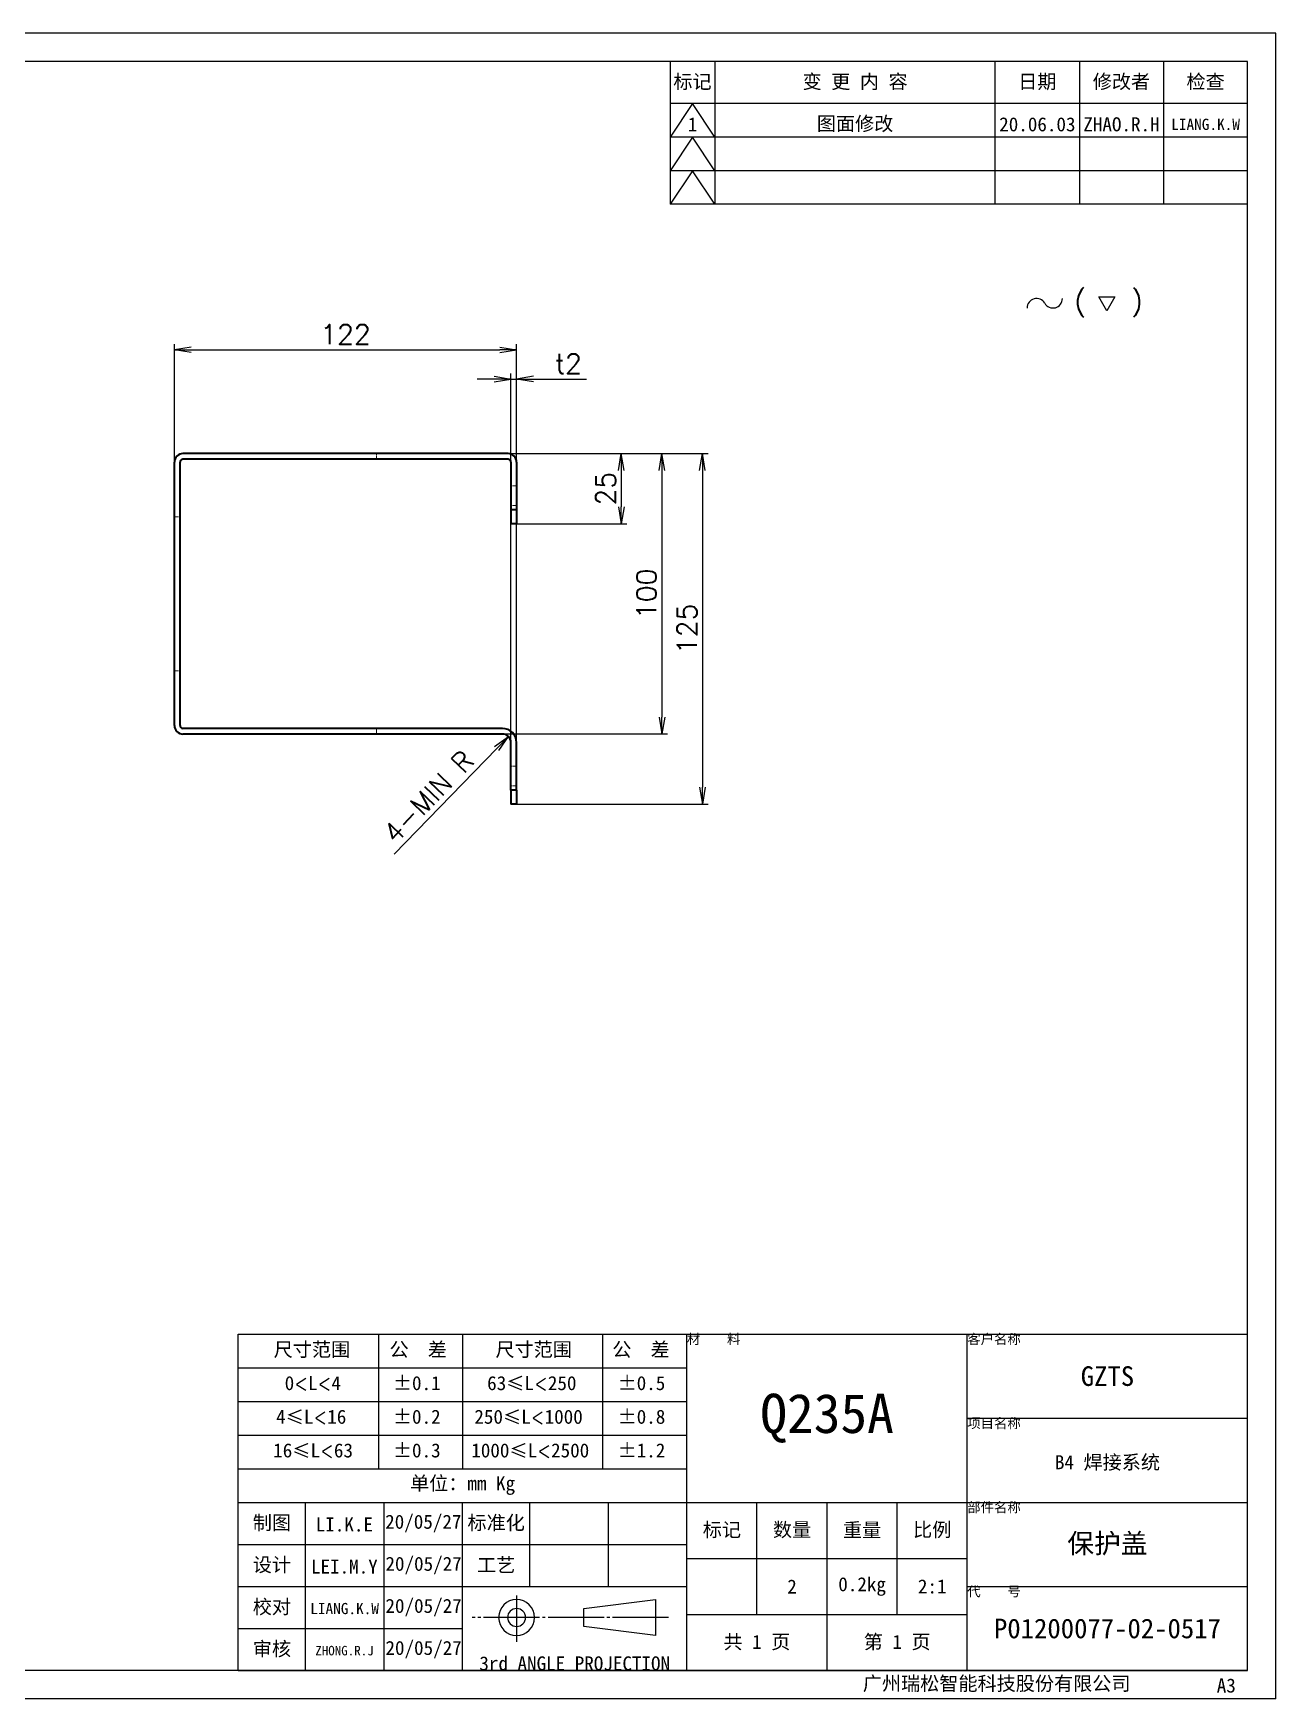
# Model space of a CAD drawing. Extents: x 0 to 18500, y -51 to 3802.
# Drawn here: x 18057 to 18500, y -5 to 589 of the extents above; entities that cross this region are included whole.
import ezdxf

# ---------------------------------------------------------------- set-up
doc = ezdxf.new("R2010")
doc.units = 0
doc.header["$MEASUREMENT"] = 0
for name, pattern in [('CENTER-HOKUTO', [23, 20, -1, 1, -1]), ('DASHED', [15, 12, -3]), ('HIDDEN-HOKUTO', [3.8, 2.5, -1.3])]:
    doc.linetypes.add(name, pattern=pattern)
doc.layers.get('0').update_dxf_attribs({"linetype": 'CONTINUOUS'})
doc.layers.get('DEFPOINTS').update_dxf_attribs({"linetype": 'CONTINUOUS'})
for name, color, linetype in [('AM_HID', 1, 'HIDDEN-HOKUTO'), ('AM_VIS', 7, 'CONTINUOUS'), ('TITLE_FRAME', 7, 'CONTINUOUS'), ('WORD_DIM', 253, 'CONTINUOUS')]:
    doc.layers.add(name, color=color, linetype=linetype)
doc.layers.add('SOLID LINE', color=7, linetype='CONTINUOUS', lineweight=30)
doc.styles.get("Standard").update_dxf_attribs({"font": 'romans.shx', "bigfont": 'bigfont.shx'})
doc.dimstyles.new('STANDARD1-2', dxfattribs={"dimscale": 2, "dimtxt": 3.5, "dimasz": 3, "dimexe": 1, "dimexo": 0, "dimgap": 1, "dimtad": 3, "dimdsep": 46, "dimtxsty": 'Standard', "dimblk1": 'OPEN', "dimblk2": 'OPEN', "dimsah": 1, "dimcen": 0, "dimclrd": 256, "dimclre": 256, "dimclrt": 3, "dimadec": 0, "dimazin": 0, "dimtfac": 1, "dimtmove": 0, "dimatfit": 3, "dimldrblk": 'OPEN', "dimfxl": 0, "dimtolj": 1, "dimtzin": 0, "dimarcsym": 0})

# ---------------------------------------------------------------- blocks, each defined once
blk = doc.blocks.new('shiage0')
at = {"layer": 'WORD_DIM', "color": 3, "linetype": 'Continuous'}
for centre, start, end in [((1.69, 0), 30, 180), ((4.61, 1.69), 210, 0)]:
    blk.add_arc(centre, 1.69, start, end, dxfattribs=at)
blk = doc.blocks.new('12')
at = {"layer": 'TITLE_FRAME', "color": 3, "linetype": 'Continuous'}
blk.add_lwpolyline([(20.46, 3.03), (19.01, 5.53), (21.9, 5.53)], close=True, dxfattribs=at)
blk.add_blockref('shiage0', (6.23, 3.56), dxfattribs=at)
blk.add_text('(   )', height=3.5, dxfattribs=at).set_placement((14.64, 3.08))
blk = doc.blocks.new('_OPEN')
at = {"color": 0}
for p, q in [((-1, 0.167), (0, 0)), ((-1, -0.167), (0, 0)), ((0, 0), (-1, 0))]:
    blk.add_line(p, q, dxfattribs=at)
blk = doc.blocks.new('*D1505')
at = {"layer": 'DEFPOINTS', "color": 0, "linetype": 'Continuous'}
for p in [(18110.48, 438.95), (18229.48, 313.95), (18295.77, 313.95)]:
    blk.add_point(p, dxfattribs=at)
at = {"layer": 'WORD_DIM', "linetype": 'Continuous', "lineweight": -2}
for p, q in [((18110.48, 438.95), (18297.77, 438.95)), ((18295.77, 432.95), (18295.77, 319.95)), ((18229.48, 313.95), (18297.77, 313.95))]:
    blk.add_line(p, q, dxfattribs=at)
at = {"layer": 'WORD_DIM', "linetype": 'Continuous', "lineweight": -2, "xscale": 6, "yscale": 6, "zscale": 6}
for p, rotation in [((18295.77, 438.95), 90), ((18295.77, 313.95), 270)]:
    blk.add_blockref('_OPEN', p, dxfattribs=dict(at, rotation=rotation))
at = {"layer": 'WORD_DIM', "color": 3, "linetype": 'Continuous', "insert": (18290.27, 376.45), "char_height": 7, "attachment_point": 5, "rotation": 90}
blk.add_mtext('\\A1;125', dxfattribs=at)
blk = doc.blocks.new('*D1506')
at = {"layer": 'DEFPOINTS', "color": 0, "linetype": 'Continuous'}
for p in [(18226.48, 438.95), (18229.48, 413.95), (18266.81, 413.95)]:
    blk.add_point(p, dxfattribs=at)
at = {"layer": 'WORD_DIM', "linetype": 'Continuous', "lineweight": -2}
for p, q in [((18226.48, 438.95), (18268.81, 438.95)), ((18266.81, 432.95), (18266.81, 419.95)), ((18229.48, 413.95), (18268.81, 413.95))]:
    blk.add_line(p, q, dxfattribs=at)
at = {"layer": 'WORD_DIM', "linetype": 'Continuous', "lineweight": -2, "xscale": 6, "yscale": 6, "zscale": 6}
for p, rotation in [((18266.81, 438.95), 90), ((18266.81, 413.95), 270)]:
    blk.add_blockref('_OPEN', p, dxfattribs=dict(at, rotation=rotation))
at = {"layer": 'WORD_DIM', "color": 3, "linetype": 'Continuous', "insert": (18261.31, 426.45), "char_height": 7, "attachment_point": 5, "rotation": 90}
blk.add_mtext('\\A1;25', dxfattribs=at)
blk = doc.blocks.new('*D1507')
at = {"layer": 'DEFPOINTS', "color": 0, "linetype": 'Continuous'}
for p in [(18226.48, 438.95), (18221.79, 338.95), (18281.33, 338.95)]:
    blk.add_point(p, dxfattribs=at)
at = {"layer": 'WORD_DIM', "linetype": 'Continuous', "lineweight": -2}
for p, q in [((18226.48, 438.95), (18283.33, 438.95)), ((18281.33, 432.95), (18281.33, 344.95)), ((18221.79, 338.95), (18283.33, 338.95))]:
    blk.add_line(p, q, dxfattribs=at)
at = {"layer": 'WORD_DIM', "linetype": 'Continuous', "lineweight": -2, "xscale": 6, "yscale": 6, "zscale": 6}
for p, rotation in [((18281.33, 438.95), 90), ((18281.33, 338.95), 270)]:
    blk.add_blockref('_OPEN', p, dxfattribs=dict(at, rotation=rotation))
at = {"layer": 'WORD_DIM', "color": 3, "linetype": 'Continuous', "insert": (18275.83, 388.95), "char_height": 7, "attachment_point": 5, "rotation": 90}
blk.add_mtext('\\A1;100', dxfattribs=at)
blk = doc.blocks.new('*D1508')
at = {"layer": 'DEFPOINTS', "color": 0, "linetype": 'Continuous'}
for p in [(18229.48, 475.98), (18107.48, 435.95), (18229.48, 435.95)]:
    blk.add_point(p, dxfattribs=at)
at = {"layer": 'WORD_DIM', "linetype": 'Continuous', "lineweight": -2}
for p, q in [((18107.48, 435.95), (18107.48, 477.98)), ((18113.48, 475.98), (18223.48, 475.98)), ((18229.48, 435.95), (18229.48, 477.98))]:
    blk.add_line(p, q, dxfattribs=at)
at = {"layer": 'WORD_DIM', "linetype": 'Continuous', "lineweight": -2, "xscale": 6, "yscale": 6, "zscale": 6, "rotation": 180}
blk.add_blockref('_OPEN', (18107.48, 475.98), dxfattribs=at)
at = {"layer": 'WORD_DIM', "linetype": 'Continuous', "lineweight": -2, "xscale": 6, "yscale": 6, "zscale": 6}
blk.add_blockref('_OPEN', (18229.48, 475.98), dxfattribs=at)
at = {"layer": 'WORD_DIM', "color": 3, "linetype": 'Continuous', "insert": (18168.48, 481.48), "char_height": 7, "attachment_point": 5}
blk.add_mtext('\\A1;122', dxfattribs=at)
blk = doc.blocks.new('*D1509')
at = {"layer": 'DEFPOINTS', "color": 0, "linetype": 'Continuous'}
for p in [(18229.48, 465.54), (18229.48, 327.45), (18227.48, 313.95)]:
    blk.add_point(p, dxfattribs=at)
at = {"layer": 'WORD_DIM', "linetype": 'Continuous', "lineweight": -2}
for p, q in [((18221.48, 465.54), (18215.48, 465.54)), ((18227.48, 313.95), (18227.48, 467.54)), ((18227.48, 465.54), (18229.48, 465.54)), ((18229.48, 327.45), (18229.48, 467.54)), ((18235.48, 465.54), (18254.48, 465.54))]:
    blk.add_line(p, q, dxfattribs=at)
at = {"layer": 'WORD_DIM', "linetype": 'Continuous', "lineweight": -2, "xscale": 6, "yscale": 6, "zscale": 6}
blk.add_blockref('_OPEN', (18227.48, 465.54), dxfattribs=at)
at = {"layer": 'WORD_DIM', "linetype": 'Continuous', "lineweight": -2, "xscale": 6, "yscale": 6, "zscale": 6, "rotation": 180}
blk.add_blockref('_OPEN', (18229.48, 465.54), dxfattribs=at)
at = {"layer": 'WORD_DIM', "color": 3, "linetype": 'Continuous', "insert": (18247.98, 471.04), "char_height": 7, "attachment_point": 5}
blk.add_mtext('\\A1;t2', dxfattribs=at)
blk = doc.blocks.new('*D1510')
at = {"layer": 'DEFPOINTS', "color": 0, "linetype": 'Continuous'}
for p in [(18224.48, 335.95), (18226.57, 338.1)]:
    blk.add_point(p, dxfattribs=at)
at = {"layer": 'WORD_DIM', "linetype": 'Continuous', "lineweight": -2}
blk.add_line((18185.8, 296.1), (18222.39, 333.79), dxfattribs=at)
at = {"layer": 'WORD_DIM', "linetype": 'Continuous', "lineweight": -2, "xscale": 6, "yscale": 6, "zscale": 6, "rotation": 45.84707462479838}
blk.add_blockref('_OPEN', (18226.57, 338.1), dxfattribs=at)
at = {"layer": 'WORD_DIM', "color": 3, "linetype": 'Continuous', "insert": (18198.06, 316.63), "char_height": 7, "attachment_point": 5, "rotation": 45.84707}
blk.add_mtext('\\A1;4-MIN R', dxfattribs=at)

msp = doc.modelspace()

# ---------------------------------------------------------------- linework, layer by layer
at = {"color": 7, "lineweight": 35}
for p, q in [((18107.48464, 341.94507), (18107.48464, 435.94507)), ((18109.48464, 341.94507), (18109.48464, 435.94507)), ((18226.48464, 438.94507), (18110.48464, 438.94507)), ((18226.48464, 436.94507), (18110.48464, 436.94507)), ((18224.48464, 340.94507), (18110.48464, 340.94507)), ((18224.48464, 338.94507), (18110.48464, 338.94507))]:
    msp.add_line(p, q, dxfattribs=at)
at = {"color": 7, "lineweight": 35, "ltscale": 0.425}
for p, q in [((18227.48464, 435.94507), (18227.48464, 418.94507)), ((18229.48464, 435.94507), (18229.48464, 418.94507)), ((18227.48464, 318.94507), (18227.48464, 335.94507)), ((18229.48464, 318.94507), (18229.48464, 335.94507))]:
    msp.add_line(p, q, dxfattribs=at)
at = {"color": 7, "lineweight": 35, "ltscale": 0.05}
for p, q in [((18229.48464, 418.94507), (18227.48464, 418.94507)), ((18229.48464, 413.94507), (18227.48464, 413.94507)), ((18229.48464, 318.94507), (18227.48464, 318.94507)), ((18229.48464, 313.94507), (18227.48464, 313.94507))]:
    msp.add_line(p, q, dxfattribs=at)
at = {"color": 7, "lineweight": 35, "ltscale": 0.125}
for p, q in [((18227.48464, 418.94507), (18227.48464, 413.94507)), ((18229.48464, 418.94507), (18229.48464, 413.94507)), ((18227.48464, 318.94507), (18227.48464, 313.94507)), ((18229.48464, 318.94507), (18229.48464, 313.94507))]:
    msp.add_line(p, q, dxfattribs=at)
at = {"color": 7, "lineweight": 35}
for centre, radius, start, end in [((18110.48464, 435.94507), 3, 90.0000025, 180.00000501), ((18110.48464, 435.94507), 1, 90.0000025, 180.00000501), ((18226.48464, 435.94507), 3, 0.00000006, 90.0000025), ((18226.48464, 435.94507), 1, 0.00000018, 90.0000025), ((18110.48464, 341.94507), 3, 179.99999499, 269.9999975), ((18110.48464, 341.94507), 1, 179.99999499, 269.9999975), ((18224.48464, 335.94507), 5, 0, 90.0000025), ((18224.48464, 335.94507), 3, 0.00000006, 90.0000025)]:
    msp.add_arc(centre, radius, start, end, dxfattribs=at)
at = {"layer": 'AM_HID', "color": 1, "linetype": 'DASHED', "lineweight": 13, "ltscale": 0.05}
for p, q in [((18179.48464, 438.94507), (18179.48464, 436.94507)), ((18227.48464, 427.44507), (18229.48464, 427.44507)), ((18227.48464, 427.44507), (18229.48464, 427.44507)), ((18109.48464, 416.44507), (18107.48464, 416.44507)), ((18109.48464, 416.44507), (18107.48464, 416.44507)), ((18227.48464, 420.44507), (18229.48464, 420.44507)), ((18227.48464, 420.44507), (18229.48464, 420.44507)), ((18229.48464, 418.94507), (18227.48464, 418.94507)), ((18229.48464, 418.94507), (18227.48464, 418.94507)), ((18229.48464, 418.94507), (18227.48464, 418.94507)), ((18109.48464, 361.44507), (18107.48464, 361.44507)), ((18109.48464, 361.44507), (18107.48464, 361.44507)), ((18179.48464, 340.94507), (18179.48464, 338.94507)), ((18227.48464, 327.44507), (18229.48464, 327.44507)), ((18227.48464, 327.44507), (18229.48464, 327.44507)), ((18227.48464, 320.44507), (18229.48464, 320.44507)), ((18227.48464, 320.44507), (18229.48464, 320.44507)), ((18229.48464, 318.94507), (18227.48464, 318.94507)), ((18229.48464, 318.94507), (18227.48464, 318.94507)), ((18229.48464, 318.94507), (18227.48464, 318.94507))]:
    msp.add_line(p, q, dxfattribs=at)
at = {"layer": 'AM_VIS', "linetype": 'Continuous'}
for p, q in [((18490.22703, 578.86842), (17710.22703, 578.86842)), ((18490.22703, 4.86842), (18490.22703, 578.86842)), ((18490.22703, 4.86842), (17710.22703, 4.86842))]:
    msp.add_line(p, q, dxfattribs=at)
at = {"layer": 'TITLE_FRAME', "linetype": 'Continuous'}
for p, q in [((18284.22703, 578.86842), (18284.22703, 527.86842)), ((18300.22703, 578.86842), (18300.22703, 527.86842)), ((18400.22703, 527.86842), (18400.22703, 578.86842)), ((18430.22703, 578.86842), (18430.22703, 527.86842)), ((18460.22703, 578.86842), (18460.22703, 527.86842)), ((18490.22703, 527.86842), (18490.22703, 578.86842)), ((18490.22703, 563.86842), (18284.22703, 563.86842)), ((18292.22703, 563.86842), (18284.22703, 551.86842)), ((18300.22703, 551.86842), (18292.22703, 563.86842)), ((18490.22703, 551.86842), (18284.22703, 551.86842)), ((18292.22703, 551.86842), (18284.22703, 539.86842)), ((18300.22703, 539.86842), (18292.22703, 551.86842)), ((18490.22703, 539.86842), (18284.22703, 539.86842)), ((18292.22703, 539.86842), (18284.22703, 527.86842)), ((18300.22703, 527.86842), (18292.22703, 539.86842)), ((18490.22703, 527.86842), (18284.22703, 527.86842)), ((18130.22703, 124.86842), (18490.22703, 124.86842)), ((18130.22703, 4.86842), (18130.22703, 124.86842)), ((18180.22703, 124.86842), (18180.22703, 76.86842)), ((18210.22703, 124.86842), (18210.22703, 76.86842)), ((18260.22703, 76.86842), (18260.22703, 124.86842)), ((18290.22703, 4.86842), (18290.22703, 124.86842)), ((18390.22703, 4.86842), (18390.22703, 124.86842)), ((18490.22703, 4.86842), (18490.22703, 124.86842)), ((18130.22703, 112.86842), (18290.22703, 112.86842)), ((18130.22703, 100.86842), (18290.22703, 100.86842)), ((18390.22703, 94.86842), (18490.22703, 94.86842)), ((18130.22703, 88.86842), (18290.22703, 88.86842)), ((18130.22703, 76.86842), (18290.22703, 76.86842)), ((18130.22703, 64.86842), (18490.22703, 64.86842)), ((18154.22703, 4.86842), (18154.22703, 64.86842)), ((18182.22703, 4.86842), (18182.22703, 64.86842)), ((18210.22703, 4.86842), (18210.22703, 64.86842)), ((18234.22703, 34.86842), (18234.22703, 64.86842)), ((18262.22703, 34.86842), (18262.22703, 64.86842)), ((18315.22703, 24.86842), (18315.22703, 64.86842)), ((18340.22703, 4.86842), (18340.22703, 64.86842)), ((18365.22703, 24.86842), (18365.22703, 64.86842)), ((18130.22703, 49.86842), (18290.22703, 49.86842)), ((18290.22703, 44.86842), (18390.22703, 44.86842)), ((18130.22703, 34.86842), (18290.22703, 34.86842)), ((18390.22703, 34.86842), (18490.22703, 34.86842)), ((18290.22703, 24.86842), (18390.22703, 24.86842)), ((18130.22703, 19.86842), (18210.22703, 19.86842)), ((18130.22703, 4.86842), (18490.22703, 4.86842)), ((18130.22703, 4.86842), (18490.22703, 4.86842))]:
    msp.add_line(p, q, dxfattribs=at)
at = {"layer": 'TITLE_FRAME', "color": 2, "linetype": 'CENTER-HOKUTO'}
for p, q in [((18229.496, 31.70526), (18229.496, 15.16766)), ((18283.7072, 23.83326), (18213.6912, 23.83326))]:
    msp.add_line(p, q, dxfattribs=at)
at = {"layer": 'TITLE_FRAME', "color": 3, "linetype": 'Continuous'}
for p, q in [((18253.496, 27.03326), (18279.096, 30.23326)), ((18279.096, 30.23326), (18279.096, 17.43326)), ((18253.496, 20.63326), (18253.496, 27.03326)), ((18279.096, 17.43326), (18253.496, 20.63326))]:
    msp.add_line(p, q, dxfattribs=at)
for radius in [6.4, 3.2]:
    msp.add_arc((18229.496, 23.83326), radius, 0, 359.98938268, dxfattribs=at)
at = {"layer": 'WORD_DIM', "linetype": 'Continuous'}
for p, q in [((18500.22703, 588.86842), (17660.22703, 588.86842)), ((18500.22703, -5.13158), (18500.22703, 588.86842)), ((18500.22703, -5.13158), (17660.22703, -5.13158))]:
    msp.add_line(p, q, dxfattribs=at)

# ---------------------------------------------------------------- block references
at = {"layer": 'WORD_DIM', "linetype": 'Continuous', "ltscale": 5, "xscale": 2, "yscale": 2, "zscale": 2}
msp.add_blockref('12', (18399.0978, 483.76768), dxfattribs=at)

# ---------------------------------------------------------------- texts
at = {"layer": 'SOLID LINE', "ltscale": 0.5}
for s, insert, char_height, width, attachment_point in [('\\pt30;{\\fSimHei|b0|i0|c134|p2;\\C3;标记}', (18292.22703, 571.36842), 5, 16, 5), ('\\pt30;{\\fSimHei|b0|i0|c134|p2;\\C3;变 更 内 容}', (18350.22703, 571.36842), 5, 100, 5), ('\\pt30;{\\fSimHei|b0|i0|c134|p2;\\C3;日期}', (18415.22703, 571.36842), 5, 30, 5), ('\\pt30;{\\fSimHei|b0|i0|c134|p2;\\C3;修改者}', (18445.22703, 571.36842), 5, 30, 5), ('\\pt30;{\\fSimHei|b0|i0|c134|p2;\\C3;检查}', (18475.22703, 571.36842), 5, 30, 5), ('\\pt30;{\\fSimHei|b0|i0|c134|p2;\\C3;1}', (18292.22703, 556.36842), 5, 16, 5), ('\\pt30;{\\fSimHei|b0|i0|c134|p2;\\C3;图面修改}', (18350.22703, 556.36842), 5, 100, 5), ('\\pt30;{\\fSimHei|b0|i0|c134|p2;\\C3;20.06.03}', (18415.22703, 556.36842), 5, 30, 5), ('\\pt30;{\\fSimHei|b0|i0|c134|p2;\\C3;ZHAO.R.H}', (18445.22703, 556.36842), 5, 30, 5), ('\\pt24;{\\fSimHei|b0|i0|c134|p2;\\C3;LIANG.K.W}', (18475.22703, 556.36842), 4, 30, 5), ('{\\fSimHei|b0|i0|c134|p2;\\C3;材    料}', (18290.22703, 124.86842), 3.5, 100, 1), ('\\pt21;{\\fSimHei|b0|i0|c134|p2;\\C3;客户名称}', (18390.22703, 124.86842), 3.5, 100, 1), ('\\pt30;{\\fSimHei|b0|i0|c134|p2;\\C3;尺寸范围}', (18142.86695, 121.9263), 5, 90.6030377, 1), ('\\pt30;{\\fSimHei|b0|i0|c134|p2;\\C3;公  差}', (18184.17444, 121.9263), 5, 90.6030377, 1), ('\\pt30;{\\fSimHei|b0|i0|c134|p2;\\C3;尺寸范围}', (18221.96186, 121.9263), 5, 90.6030377, 1), ('\\pt30;{\\fSimHei|b0|i0|c134|p2;\\C3;公  差}', (18263.63915, 121.9263), 5, 90.6030377, 1), ('{\\fSimHei|b0|i0|c134|p2;\\C3;GZTS}', (18440.22703, 109.86842), 7, 100, 5), ('\\pt30;{\\fSimHei|b0|i0|c134|p2;\\C3;0\\Fromans,bigfont|c134;\\H0.9583x;<\\fSimHei|b0|i0|c134|p2;\\H1.044x;L\\Fromans,bigfont|c134;\\H0.9583x;<\\fSimHei|b0|i0|c134|p2;\\H1.044x;4}', (18146.78809, 109.9263), 5, 90.6030377, 1), ('\\pt30;{\\fSimHei|b0|i0|c134|p2;\\C3;%%P0.1}', (18185.39171, 109.9263), 5, 90.6030377, 1), ('\\pt30;{\\fSimHei|b0|i0|c134|p2;\\C3;63\\H0.9583x;≤\\H1.044x;L\\Fromans,bigfont|c134;\\H0.9579x;<\\fSimHei|b0|i0|c134|p2;\\H1.044x;250}', (18218.99439, 109.9263), 5, 90.6030377, 1), ('\\pt30;{\\fSimHei|b0|i0|c134|p2;\\C3;%%P0.5}', (18265.53236, 109.9263), 5, 90.6030377, 1), ('\\pt84;{\\fSimHei|b0|i0|c134|p2;\\C3;Q235A}', (18340.22703, 94.86842), 14, 100, 5), ('\\pt30;{\\fSimHei|b0|i0|c134|p2;\\C3;4\\H0.9583x;≤\\H1.043x;L\\Fromans,bigfont|c134;\\H0.9588x;<\\fSimHei|b0|i0|c134|p2;\\H1.043x;16}', (18143.72006, 97.9263), 5, 90.6030377, 1), ('\\pt30;{\\fSimHei|b0|i0|c134|p2;\\C3;%%P0.2}', (18185.39171, 97.9263), 5, 90.6030377, 1), ('\\pt30;{\\fSimHei|b0|i0|c134|p2;\\C3;250\\H0.9583x;≤\\H1.044x;L\\Fromans,bigfont|c134;\\H0.9579x;<\\fSimHei|b0|i0|c134|p2;\\H1.044x;1000}', (18214.42911, 97.9263), 5, 90.6030377, 1), ('\\pt30;{\\fSimHei|b0|i0|c134|p2;\\C3;%%P0.8}', (18265.53236, 97.9263), 5, 90.6030377, 1), ('\\pt21;{\\fSimHei|b0|i0|c134|p2;\\C3;项目名称}', (18390.22703, 94.86842), 3.5, 100, 1), ('\\pt30;{\\fSimHei|b0|i0|c134|p2;\\C3;16\\H0.9583x;≤\\H1.044x;L\\Fromans,bigfont|c134;\\H0.9579x;<\\fSimHei|b0|i0|c134|p2;\\H1.044x;63}', (18142.68996, 85.9263), 5, 90.6030377, 1), ('\\pt30;{\\fSimHei|b0|i0|c134|p2;\\C3;%%P0.3}', (18185.39171, 85.9263), 5, 90.6030377, 1), ('\\pt30;{\\fSimHei|b0|i0|c134|p2;\\C3;%%P1.2}', (18265.53236, 85.9263), 5, 90.6030377, 1), ('{\\fSimHei|b0|i0|c134|p2;\\C3;B4 焊接系统\\P }', (18440.22703, 74.7584), 5, 100, 5), ('\\pt30;{\\fSimHei|b0|i0|c134|p2;\\C3;单位：mm Kg}', (18210.22703, 70.86842), 5, 160, 5), ('\\pt21;{\\fSimHei|b0|i0|c134|p2;\\C3;部件名称}', (18390.22703, 64.86842), 3.5, 100, 1), ('\\pt30;{\\fSimHei|b0|i0|c134|p2;\\C3;制图}', (18142.22703, 57.36842), 5, 24, 5), ('{\\fSimHei|b0|i0|c134|p2;\\C3;LI.K.E}', (18168.06682, 56.96702), 5, 28, 5), ('\\pt30;{\\fSimHei|b0|i0|c134|p2;\\C3;20/05/27}', (18196.22703, 57.36842), 5, 28, 5), ('\\pt30;{\\fSimHei|b0|i0|c134|p2;\\C3;标准化}', (18222.22703, 57.36842), 5, 24, 5), ('\\pt30;{\\fSimHei|b0|i0|c134|p2;\\C3;标记}', (18302.72703, 54.86842), 5, 25, 5), ('\\pt30;{\\fSimHei|b0|i0|c134|p2;\\C3;数量}', (18327.72703, 54.86842), 5, 25, 5), ('\\pt30;{\\fSimHei|b0|i0|c134|p2;\\C3;重量}', (18352.72703, 54.86842), 5, 25, 5), ('\\pt30;{\\fSimHei|b0|i0|c134|p2;\\C3;比例}', (18377.72703, 54.86842), 5, 25, 5), ('{\\fSimHei|b0|i0|c134|p2;\\C3;保护盖}', (18440.22703, 49.86842), 7, 100, 5), ('\\pt30;{\\fSimHei|b0|i0|c134|p2;\\C3;设计}', (18142.22703, 42.36842), 5, 24, 5), ('{\\fSimHei|b0|i0|c134|p2;\\C3;LEI.M.Y}', (18168.06682, 41.96702), 5, 28, 5), ('\\pt30;{\\fSimHei|b0|i0|c134|p2;\\C3;20/05/27}', (18196.3283, 42.36842), 5, 27.7974572, 5), ('\\pt30;{\\fSimHei|b0|i0|c134|p2;\\C3;工艺}', (18222.22703, 42.36842), 5, 24, 5), ('\\pt30;{\\fSimHei|b0|i0|c134|p2;\\C3;2}', (18327.72703, 34.86842), 5, 25, 5), ('\\pt30;{\\fSimHei|b0|i0|c134|p2;\\C3;0.2kg}', (18352.72703, 34.86842), 5, 25, 5), ('\\pt30;{\\fSimHei|b0|i0|c134|p2;\\C3;2:1}', (18377.72703, 34.86842), 5, 25, 5), ('\\pt30;{\\fSimHei|b0|i0|c134|p2;\\C3;校对}', (18142.22703, 27.36842), 5, 24, 5), ('\\pt30;{\\fSimHei|b0|i0|c134|p2;\\C3;20/05/27}', (18196.3283, 27.36842), 5, 27.7974572, 5), ('\\pt21;{\\fSimHei|b0|i0|c134|p2;\\C3;代    号}', (18390.22703, 34.86842), 3.5, 100, 1), ('{\\fSimHei|b0|i0|c134|p2;\\C3;LIANG.K.W}', (18168.1587, 26.98947), 4, 22.4, 5), ('\\pt30;{\\fSimHei|b0|i0|c134|p2;\\C3;共 1 页}', (18315.22703, 14.86842), 5, 50, 5), ('\\pt30;{\\fSimHei|b0|i0|c134|p2;\\C3;第 1 页}', (18365.22703, 14.86842), 5, 50, 5), ('{\\fSimHei|b0|i0|c134|p2;\\C3;P01200077-02-0517}', (18440.22703, 19.86842), 7, 100, 5), ('\\pt30;{\\fSimHei|b0|i0|c134|p2;\\C3;审核}', (18142.22703, 12.36842), 5, 24, 5), ('{\\fSimHei|b0|i0|c134|p2;\\C3;ZHONG.R.J}', (18168.11255, 11.99016), 3.4, 19.04, 5), ('\\pt30;{\\fSimHei|b0|i0|c134|p2;\\C3;20/05/27}', (18196.3283, 12.36842), 5, 27.7974572, 5), ('{\\fSimHei|b0|i0|c134|p2;\\C3;3rd ANGLE PROJECTION}', (18250.22703, 4.86842), 5, 80, 8), ('\\pt30;{\\fSimHei|b0|i0|c134|p2;\\C3;广州瑞松智能科技股份有限公司}', (18352.96425, 2.79747), 5, 157.1236163, 1), ('\\pt30;{\\fSimHei|b0|i0|c134|p2;\\C3;A3}', (18479.20477, 2.07361), 5, 157.1236163, 1)]:
    msp.add_mtext(s, dxfattribs=dict(at, insert=insert, char_height=char_height, width=width, attachment_point=attachment_point))
at = {"layer": 'SOLID LINE', "ltscale": 0.5, "insert": (18213.33171, 85.9263), "char_height": 5, "width": 90.6030377, "attachment_point": 1, "line_spacing_factor": 0.72}
msp.add_mtext('\\pt30;{\\fSimHei|b0|i0|c134|p2;\\C3;1000\\H0.9583x;≤\\H1.044x;L\\Fromans,bigfont|c134;\\H0.9579x;<\\fSimHei|b0|i0|c134|p2;\\H1.044x;2500}', dxfattribs=at)

# ---------------------------------------------------------------- dimensions: what is measured, and where the dimension line sits
at = {"layer": 'WORD_DIM', "linetype": 'Continuous'}
dim = msp.add_linear_dim(base=(18229.48464, 475.98333), p1=(18107.48464, 435.94507), p2=(18229.48464, 435.94507), dimstyle='STANDARD1-2', dxfattribs=at)
dim.commit()
dim.dimension.update_dxf_attribs({"geometry": '*D1508', "text_midpoint": (18168.48464, 481.48333)})
dim = msp.add_linear_dim(base=(18229.48464, 465.53688), p1=(18227.48464, 313.94507), p2=(18229.48464, 327.44507), text='t<>', dimstyle='STANDARD1-2', dxfattribs=at)
dim.commit()
dim.dimension.update_dxf_attribs({"geometry": '*D1509', "text_midpoint": (18247.98464, 471.03688)})
for base, p1, p2, picture, middle in [((18295.77497, 313.94507), (18110.48464, 438.94507), (18229.48464, 313.94507), '*D1505', (18290.27497, 376.44507)), ((18281.32812, 338.94507), (18226.48464, 438.94507), (18221.79432, 338.94507), '*D1507', (18275.82812, 388.94507)), ((18266.80969, 413.94507), (18226.48464, 438.94507), (18229.48464, 413.94507), '*D1506', (18261.30969, 426.44507))]:
    dim = msp.add_linear_dim(base=base, p1=p1, p2=p2, angle=90, dimstyle='STANDARD1-2', dxfattribs=at)
    dim.commit()
    dim.dimension.update_dxf_attribs({"geometry": picture, "text_midpoint": middle})
dim = msp.add_radius_dim(center=(18224.48464, 335.94507), mpoint=(18226.57437, 338.09752), text='4-MIN R', dimstyle='STANDARD1-2', override={"dimtmove": 1}, dxfattribs=at)
dim.commit()
dim.dimension.update_dxf_attribs({"geometry": '*D1510', "text_midpoint": (18202.00846, 312.79428), "dimtype": 164})

doc.saveas('drawing.dxf')
